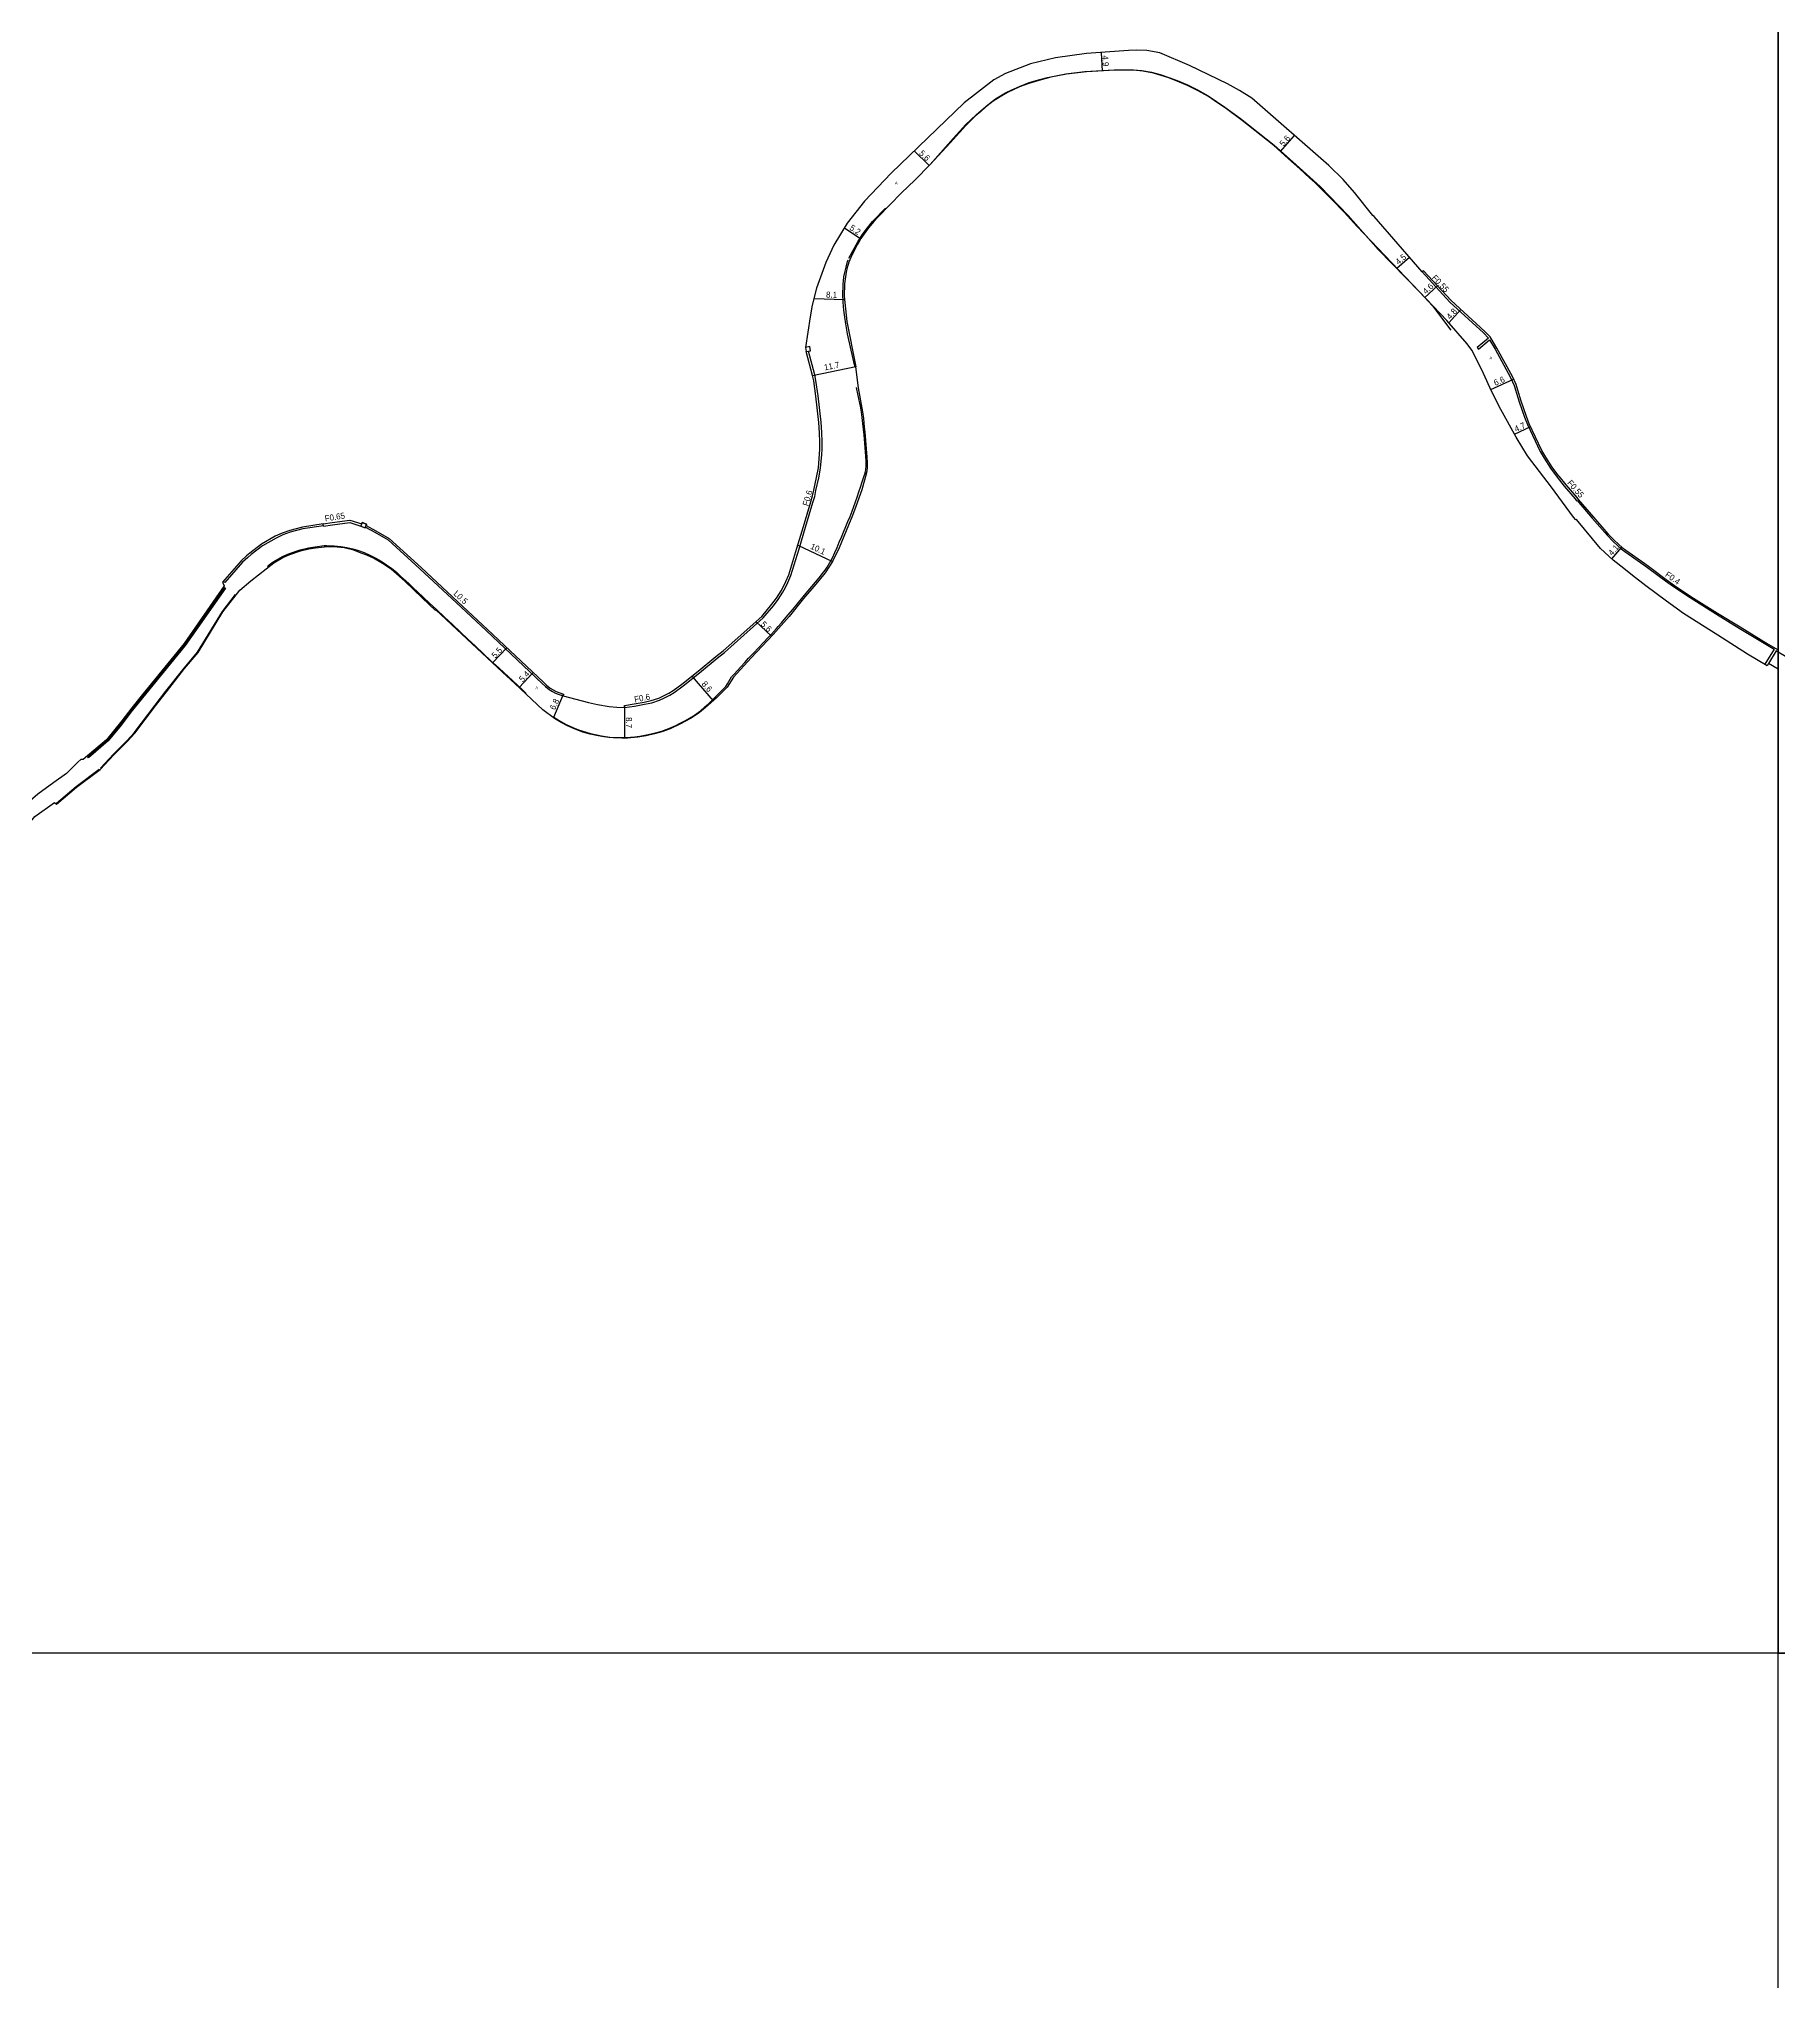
# Model space of a CAD drawing. Header units: metres. Extents: x -28000 to -24000, y -108000 to -105000.
# Drawn here: x -25260 to -24800, y -106887 to -106373 of the extents above; entities that cross this region are included whole.
import ezdxf

# ---------------------------------------------------------------- set-up
doc = ezdxf.new("R2010")
doc.units = ezdxf.units.M
doc.header["$LTSCALE"] = 2.5
for name, color, linetype in [('側溝・桝', 7, 'Continuous'), ('図郭', 7, 'Continuous'), ('幅員', 7, 'Continuous'), ('歩道・分離帯・安全施設', 7, 'Continuous'), ('舗装', 7, 'Continuous'), ('道路', 7, 'Continuous')]:
    doc.layers.add(name, color=color, linetype=linetype)
doc.styles.get("Standard").update_dxf_attribs({"font": ''})
doc.styles.add('YOKO_DECO', font='')
doc.styles.get('Standard').set_extended_font_data('@MS PGothic')
doc.styles.get('YOKO_DECO').set_extended_font_data('MS PGothic')

msp = doc.modelspace()

# ---------------------------------------------------------------- linework, layer by layer
at = {"layer": '側溝・桝'}
for points in [[(-24894.05, -106434.92), (-24886.8, -106442.89), (-24877.89, -106451.03), (-24876.55, -106452.46), (-24879.52, -106454.91), (-24879.2, -106455.3), (-24876.28, -106452.89), (-24874.84, -106455.36), (-24870.71, -106462.83), (-24869.78, -106464.91), (-24868.8, -106468.12), (-24868.42, -106469.28), (-24867.04, -106473.33), (-24866.27, -106475.25), (-24862.91, -106482.34), (-24861.85, -106484.15), (-24860.19, -106486.8), (-24858.42, -106489.18), (-24856.57, -106491.53), (-24853.66, -106494.92), (-24853.26, -106495.43), (-24853.14, -106495.34), (-24849.14, -106499.97), (-24845.8, -106503.79), (-24845.18, -106504.51), (-24843.67, -106506.05), (-24842.36, -106507.29), (-24841.46, -106508.07), (-24840.53, -106508.8), (-24836.36, -106511.7), (-24835.47, -106512.34), (-24834.15, -106513.27), (-24829.81, -106516.55), (-24827.65, -106518.1), (-24823.28, -106521), (-24816.28, -106525.41), (-24810.27, -106529.09), (-24802.81, -106533.6), (-24801.08, -106534.61), (-24803.53, -106538.61)], [(-25104.92, -106550.05), (-25102.27, -106549.68), (-25099.61, -106549.18), (-25097.73, -106548.77), (-25095.67, -106548.09), (-25094.39, -106547.47), (-25092.91, -106546.8), (-25091.76, -106546.05), (-25089.46, -106544.35), (-25085.11, -106540.87), (-25080.39, -106537.01), (-25078.49, -106535.5), (-25068.24, -106526.37), (-25065.54, -106523.13), (-25064.27, -106521.48), (-25063.04, -106519.55), (-25062.34, -106518.29), (-25061.72, -106517), (-25060.97, -106515.14), (-25058.78, -106508.1), (-25057.07, -106502.37), (-25055.11, -106495.87), (-25054.65, -106494.27), (-25054.31, -106492.68), (-25053.58, -106489.33), (-25053.12, -106486.75), (-25052.79, -106483.17), (-25052.69, -106481.77), (-25052.69, -106479.86), (-25052.8, -106477.38), (-25052.95, -106474.65), (-25053.76, -106467.65), (-25054.34, -106463.61), (-25054.63, -106462.13), (-25056.3, -106455.85)], [(-25184.44, -106502.16), (-25182.07, -106501.79), (-25177.54, -106501.18), (-25174.59, -106502.14)], [(-25173.4, -106502.41), (-25170.88, -106503.72), (-25167.43, -106505.73), (-25158.98, -106513.39), (-25149.33, -106522.42), (-25141.47, -106529.73), (-25126.69, -106543.69), (-25125.81, -106544.53), (-25124.82, -106545.28), (-25123.99, -106545.8), (-25123.19, -106546.23), (-25122.43, -106546.52), (-25121.15, -106546.93)], [(-25199.02, -106512.85), (-25199.2, -106512.61), (-25197.82, -106511.51), (-25195.33, -106510.17), (-25193.47, -106509.32), (-25190.66, -106508.36), (-25188.46, -106507.81), (-25186.67, -106507.55), (-25184.28, -106507.25), (-25184.24, -106507.55)], [(-24800, -106535.41), (-24800.53, -106535.1), (-24802.52, -106538.4)], [(-24752.8, -106553.66), (-24752.89, -106554.19), (-24766.95, -106551.6), (-24769.6, -106551.03), (-24770.9, -106550.7), (-24773.85, -106549.82), (-24774.97, -106549.46), (-24776.81, -106548.8), (-24778.04, -106548.29), (-24779.46, -106547.57), (-24782.18, -106546.02), (-24786.67, -106543.33), (-24794.64, -106538.56), (-24800, -106535.41)]]:
    msp.add_lwpolyline(points, dxfattribs=at)
for points in [[(-25057.07, -106454.87), (-25056.88, -106455.97), (-25055.78, -106455.74), (-25055.97, -106454.64)], [(-25174.59, -106502.14), (-25173.45, -106502.55), (-25173.09, -106501.57), (-25174.23, -106501.15)]]:
    msp.add_lwpolyline(points, close=True, dxfattribs=at)
at = {"layer": '側溝・桝', "flags": 128}
for points in [[(-25184.46, -106502), (-25189.92, -106502.84), (-25191.58, -106503.28), (-25193.25, -106503.73), (-25195.24, -106504.4), (-25197.02, -106505.25), (-25200.59, -106507.29), (-25203.6, -106509.64), (-25204.48, -106510.38), (-25205.92, -106511.6), (-25210.59, -106517.04), (-25210.97, -106516.71)], [(-25184.44, -106502.16), (-25184.54, -106501.51)], [(-25210.63, -106518.32), (-25221.25, -106533.45), (-25235.63, -106551.1), (-25238.18, -106554.49), (-25241.57, -106558.67), (-25246.79, -106563.11)], [(-25210.38, -106518.49), (-25221.01, -106533.63), (-25235.39, -106551.29), (-25237.94, -106554.68), (-25241.36, -106558.88), (-25246.59, -106563.34)], [(-25210.63, -106518.32), (-25210.38, -106518.49)], [(-25246.59, -106563.34), (-25246.79, -106563.11)]]:
    msp.add_lwpolyline(points, dxfattribs=at)
at = {"layer": '図郭'}
for points in [[(-25600, -106200), (-24800, -106200), (-24800, -106800), (-25600, -106800)], [(-24800, -106200), (-24000, -106200), (-24000, -106800), (-24800, -106800)], [(-24800, -106800), (-24000, -106800), (-24000, -107400), (-24800, -107400)]]:
    msp.add_lwpolyline(points, close=True, dxfattribs=at)
at = {"layer": '幅員'}
for points in [[(-24978.94, -106376.91), (-24978.67, -106381.83)], [(-24931.54, -106403.13), (-24927.82, -106398.88)], [(-25028.35, -106402.92), (-25024.37, -106406.81)], [(-25046.81, -106423.31), (-25042.48, -106426.2)], [(-24900.82, -106433.91), (-24897.46, -106430.99)], [(-24893.43, -106441.67), (-24890.07, -106438.56)], [(-25054.84, -106441.95), (-25046.78, -106442.22)], [(-24887.07, -106448.38), (-24883.85, -106444.85)], [(-25055.2, -106462.26), (-25043.78, -106459.95)], [(-24875.98, -106465.97), (-24869.92, -106463.26)], [(-24869.67, -106477.83), (-24865.4, -106475.81)], [(-25059.1, -106507.13), (-25049.96, -106511.47)], [(-24843.98, -106510.78), (-24841.31, -106507.68)], [(-25070.17, -106527.32), (-25066.06, -106531.18)], [(-25139.8, -106538.28), (-25136, -106534.26)], [(-25132.79, -106544.76), (-25129.06, -106540.81)], [(-25087.13, -106541.74), (-25081.51, -106548.26)], [(-25123.59, -106552.62), (-25121.01, -106546.48)], [(-25104.94, -106549.48), (-25104.91, -106558.16)]]:
    msp.add_lwpolyline(points, dxfattribs=at)
at = {"layer": '歩道・分離帯・安全施設'}
for points in [[(-25024.14, -106406.54), (-25018.06, -106399.69), (-25016.29, -106397.69), (-25014.79, -106396.09), (-25013.34, -106394.61), (-25011.98, -106393.39), (-25009.44, -106391.17), (-25008.03, -106390.07), (-25006.85, -106389.22), (-25004.21, -106387.61), (-25002.58, -106386.81), (-25000.55, -106385.88), (-24997.93, -106384.89), (-24995.12, -106384.07), (-24993.09, -106383.52), (-24988.26, -106382.58), (-24983.23, -106381.98), (-24975.52, -106381.55), (-24970.43, -106381.5), (-24968.15, -106381.71), (-24965.63, -106382.16), (-24963.35, -106382.75), (-24961.06, -106383.52), (-24958.88, -106384.32), (-24956.11, -106385.48), (-24953.5, -106386.78), (-24950.69, -106388.36), (-24946.22, -106391.36), (-24942.09, -106394.4), (-24933.2, -106401.46), (-24927.43, -106406.58), (-24921.07, -106412.38), (-24913.65, -106419.97), (-24905.73, -106429.04), (-24894.75, -106440.26), (-24891.37, -106443.92), (-24886.49, -106450.33)], [(-25045.6, -106431.27), (-25043.29, -106426.97), (-25042.11, -106425.1), (-25040.74, -106423.25), (-25039.37, -106421.57), (-25035.94, -106418.1)], [(-25044.05, -106459.87), (-25045, -106455.64), (-25045.99, -106451.29), (-25046.45, -106448.67), (-25046.73, -106446.84), (-25046.92, -106445.01), (-25047.11, -106442.95), (-25047.21, -106440.7), (-25047.16, -106438.66), (-25047.13, -106438.06), (-25047.08, -106437.35), (-25046.92, -106436.18), (-25046.7, -106435.06), (-25046.35, -106433.69), (-25045.94, -106432.2), (-25045.81, -106431.7)], [(-25123.59, -106552.62), (-25122.19, -106553.52), (-25120.37, -106554.54), (-25118.6, -106555.35), (-25117.1, -106555.95), (-25113.87, -106556.92), (-25111.02, -106557.52), (-25108.83, -106557.84), (-25106.43, -106557.97), (-25104.51, -106558), (-25103.33, -106557.91), (-25102.88, -106557.85), (-25100.85, -106557.59), (-25099.13, -106557.31), (-25097.06, -106556.85), (-25095.04, -106556.28), (-25093.87, -106555.84), (-25092.61, -106555.34), (-25091.39, -106554.79), (-25090.18, -106554.2), (-25088.94, -106553.54), (-25087.74, -106552.88), (-25086.72, -106552.26), (-25086.39, -106552.05), (-25084.83, -106550.9), (-25083.65, -106549.86), (-25082.76, -106549.07), (-25081.26, -106547.59), (-25079.47, -106545.85), (-25078.14, -106544.52), (-25077.71, -106543.79), (-25076.65, -106541.98), (-25075.94, -106541.27), (-25074.15, -106539.27), (-25073.09, -106538.11), (-25072.12, -106537.04), (-25070.81, -106535.64), (-25069.5, -106534.27), (-25068.18, -106532.87), (-25066.91, -106531.51), (-25066.08, -106530.64), (-25064.73, -106529.13), (-25064.31, -106528.64), (-25063.42, -106527.63), (-25062.19, -106526.2), (-25060.02, -106523.6), (-25058.9, -106522.25), (-25057.36, -106520.38), (-25056.37, -106519.24), (-25055.4, -106518.07), (-25054.47, -106516.95), (-25053.47, -106515.77), (-25052.6, -106514.67), (-25051.91, -106513.75), (-25051.34, -106512.91), (-25050.61, -106511.75), (-25049.99, -106510.52), (-25049.33, -106509.12), (-25048.74, -106507.75), (-25048.17, -106506.38), (-25047.58, -106505.01), (-25047.02, -106503.7), (-25046.41, -106502.24), (-25045.86, -106500.9), (-25045.32, -106499.58), (-25044.74, -106498.19), (-25044.29, -106496.89), (-25043.85, -106495.69), (-25043.42, -106494.41), (-25042.96, -106493.06), (-25042.53, -106491.79), (-25042.07, -106490.38), (-25041.64, -106489.09), (-25041.35, -106488.11), (-25041.32, -106487.94), (-25041.18, -106487.21), (-25041.09, -106486.13), (-25041.03, -106485.05), (-25041.12, -106483.66), (-25041.3, -106481.32), (-25041.61, -106477.95), (-25041.74, -106476.47), (-25041.95, -106474.96), (-25042.11, -106473.43), (-25042.29, -106472.02), (-25042.59, -106470.41), (-25043.14, -106467.61), (-25043.58, -106465.47)], [(-25184.28, -106507.27), (-25183.67, -106507.24), (-25181.68, -106507.3), (-25179.94, -106507.45), (-25178.36, -106507.75), (-25176.71, -106508.12), (-25175.24, -106508.56), (-25173.76, -106509.12), (-25172.22, -106509.8), (-25170.69, -106510.55), (-25169.24, -106511.38), (-25167.82, -106512.3), (-25166.48, -106513.26), (-25165.2, -106514.31), (-25164.01, -106515.38), (-25162.83, -106516.45), (-25161.79, -106517.46), (-25160.74, -106518.43), (-25159.63, -106519.48), (-25156.47, -106522.5), (-25154.66, -106524.18), (-25152.46, -106526.21), (-25150.42, -106528.13), (-25148.39, -106530.06), (-25146.33, -106531.95), (-25144.29, -106533.86), (-25142.24, -106535.77), (-25140.22, -106537.71), (-25138.14, -106539.58), (-25136.7, -106540.91), (-25134.53, -106542.91), (-25131.82, -106545.43), (-25130.89, -106546.3)]]:
    msp.add_lwpolyline(points, dxfattribs=at)
at = {"layer": '歩道・分離帯・安全施設', "flags": 128}
for points in [[(-25203.69, -106516.55), (-25197.65, -106511.77), (-25195.19, -106510.44), (-25193.36, -106509.6), (-25190.57, -106508.65), (-25188.4, -106508.1), (-25186.63, -106507.84), (-25184.24, -106507.55)], [(-25243.4, -106566.04), (-25240.02, -106562.41), (-25236.5, -106558.89), (-25234.54, -106556.71), (-25229.02, -106549.44), (-25226.15, -106545.76), (-25221.35, -106539.63), (-25217.82, -106535.43), (-25211.22, -106524.67), (-25207.75, -106520.14)], [(-25255.09, -106575.31), (-25249.89, -106570.92), (-25243.77, -106566.38)]]:
    msp.add_lwpolyline(points, dxfattribs=at)
at = {"layer": '道路'}
for points in [[(-24857.98, -106488.86), (-24859.74, -106486.49), (-24861.38, -106483.87), (-24862.43, -106482.09), (-24865.77, -106475.03), (-24866.53, -106473.14), (-24867.91, -106469.1), (-24868.28, -106467.95), (-24869.27, -106464.72), (-24870.22, -106462.59), (-24874.37, -106455.1), (-24875.84, -106452.56), (-24876.15, -106452.09), (-24877.51, -106450.64), (-24886.42, -106442.51), (-24893.71, -106434.62), (-24894.05, -106434.92), (-24906.77, -106420.27), (-24907.15, -106420.03), (-24911.96, -106413.93), (-24914.97, -106410.51), (-24918.73, -106406.84), (-24939.13, -106388.98), (-24942.38, -106386.99), (-24945.53, -106385.17), (-24955.62, -106380.4), (-24963.43, -106377.05), (-24966.88, -106376.43), (-24969.51, -106376.31), (-24971.75, -106376.36), (-24982.79, -106377.21), (-24990.97, -106378.36), (-24997.59, -106379.93), (-25004.21, -106382.47), (-25007.27, -106384.13), (-25015.19, -106390.24), (-25034.46, -106408.81), (-25041.5, -106416.23), (-25046.06, -106422.06), (-25049.59, -106427.88), (-25051.75, -106432.42), (-25054.15, -106439.18), (-25055.28, -106443.71), (-25055.87, -106446.83), (-25057.07, -106454.87), (-25056.88, -106455.97)], [(-24853.3, -106500.34), (-24853.45, -106500.47), (-24854.05, -106499.75), (-24859.88, -106491.82), (-24866.25, -106483.54), (-24869.23, -106478.62), (-24873.33, -106471.25), (-24875.77, -106466.41), (-24877.9, -106461.79), (-24879.66, -106458.12), (-24880.97, -106455.61), (-24882.16, -106453.91), (-24887.59, -106447.8), (-24911.25, -106422.95), (-24914.7, -106419.11), (-24917.94, -106415.75), (-24922.47, -106411.31), (-24923.86, -106410.02), (-24926.39, -106407.71), (-24929.41, -106405.01), (-24933.34, -106401.54), (-24936.69, -106398.83), (-24941.68, -106394.89), (-24945.83, -106391.81), (-24948.17, -106390.2), (-24950.59, -106388.58), (-24953.3, -106387.05), (-24956.13, -106385.64), (-24958.2, -106384.76), (-24961.04, -106383.65), (-24963.07, -106382.97), (-24965.13, -106382.41), (-24967.88, -106381.89), (-24970.43, -106381.64), (-24974.28, -106381.64), (-24976.8, -106381.73), (-24982.84, -106382.06), (-24988.14, -106382.7), (-24992.24, -106383.48), (-24995.41, -106384.29), (-24998.04, -106385.1), (-25000.54, -106386.03), (-25003.65, -106387.49), (-25005.23, -106388.39), (-25007.45, -106389.79), (-25009.47, -106391.38), (-25010.77, -106392.49), (-25012.2, -106393.73), (-25013.05, -106394.53), (-25014.75, -106396.26), (-25018.85, -106400.77), (-25024.14, -106406.57), (-25028.16, -106410.69), (-25031.7, -106414.05), (-25037.89, -106420.33), (-25039.04, -106421.6), (-25040.45, -106423.31), (-25041.6, -106424.88), (-25042.42, -106426.11), (-25042.98, -106427.02), (-25043.32, -106427.59), (-25044.34, -106429.48), (-25045.12, -106431.12), (-25045.63, -106432.32), (-25045.84, -106432.97), (-25046.06, -106433.77), (-25046.32, -106434.95), (-25046.82, -106438.08)], [(-25046.82, -106438.08), (-25046.88, -106441.3), (-25046.18, -106448.05), (-25043.77, -106459.98)], [(-25104.94, -106549.48), (-25102.33, -106549.1), (-25099.72, -106548.61), (-25097.88, -106548.21), (-25095.89, -106547.55), (-25094.63, -106546.94), (-25093.19, -106546.29), (-25092.09, -106545.58), (-25089.81, -106543.89), (-25085.47, -106540.42), (-25080.75, -106536.56), (-25078.87, -106535.06), (-25068.65, -106525.97), (-25065.99, -106522.77), (-25064.74, -106521.14), (-25063.54, -106519.25), (-25062.86, -106518.02), (-25062.25, -106516.77), (-25061.51, -106514.95), (-25059.34, -106507.93), (-25057.63, -106502.2), (-25055.66, -106495.71), (-25055.21, -106494.13), (-25054.88, -106492.56), (-25054.15, -106489.22), (-25053.69, -106486.67), (-25053.36, -106483.12), (-25053.27, -106481.75), (-25053.27, -106479.88), (-25053.37, -106477.41), (-25053.53, -106474.7), (-25054.34, -106467.72), (-25054.91, -106463.71), (-25055.2, -106462.26), (-25056.88, -106455.97)], [(-25040.93, -106487.99), (-25040.81, -106487.45), (-25040.73, -106486.58), (-25040.73, -106485.36), (-25040.81, -106483.84), (-25041.33, -106477.26), (-25041.46, -106475.92), (-25041.7, -106473.7), (-25041.94, -106471.94), (-25043.04, -106465.55), (-25043.77, -106459.98)], [(-25040.93, -106487.99), (-25042.17, -106492.52), (-25043.74, -106496.89), (-25044.7, -106499.33), (-25045.73, -106501.84), (-25048.22, -106507.82), (-25049.97, -106511.5), (-25051.87, -106514.47), (-25054.35, -106517.44), (-25057.6, -106521.2), (-25061.43, -106526), (-25065.65, -106530.74), (-25071.43, -106536.89), (-25076.08, -106542.01), (-25077.78, -106544.65), (-25080.61, -106547.48), (-25083.53, -106550)], [(-24857.98, -106488.86), (-24856.15, -106491.18), (-24853.24, -106494.57), (-24852.84, -106495.08), (-24848.84, -106499.71), (-24845.51, -106503.53), (-24844.89, -106504.25), (-24843.4, -106505.77), (-24842.1, -106507), (-24841.21, -106507.76), (-24840.29, -106508.48), (-24836.13, -106511.38), (-24835.24, -106512.02), (-24833.92, -106512.96), (-24829.58, -106516.24), (-24827.43, -106517.78), (-24823.07, -106520.67), (-24816.07, -106525.07), (-24810.07, -106528.75), (-24802.61, -106533.27), (-24800, -106534.79)], [(-25184.54, -106501.51), (-25182.16, -106501.14), (-25177.48, -106500.5), (-25174.36, -106501.52), (-25174.23, -106501.15), (-25173.09, -106501.57), (-25173.24, -106501.96), (-25170.66, -106503.31), (-25167.15, -106505.35), (-25158.67, -106513.04), (-25149.01, -106522.08), (-25141.15, -106529.39), (-25126.37, -106543.35), (-25125.51, -106544.17), (-25124.55, -106544.9), (-25123.75, -106545.4), (-25122.99, -106545.81), (-25122.28, -106546.08), (-25121.01, -106546.48)], [(-24800, -106539.92), (-24802.52, -106538.4), (-24802.87, -106539.01), (-24808.1, -106535.91), (-24815.95, -106530.92), (-24824.98, -106525.23), (-24829.53, -106521.96), (-24835, -106517.89), (-24838.48, -106515.19), (-24840.83, -106513.29), (-24843.6, -106511.14), (-24846.92, -106508.03), (-24853.3, -106500.34)], [(-25154.75, -106524.27), (-25154.89, -106524.41), (-25158.37, -106521.07), (-25163.02, -106516.64), (-25166.61, -106513.51), (-25168.89, -106511.99), (-25171.28, -106510.6), (-25172.99, -106509.82), (-25174.51, -106509.21), (-25176.43, -106508.46), (-25179.04, -106507.86), (-25181.72, -106507.55), (-25184.24, -106507.55)], [(-25083.53, -106550), (-25085.11, -106551.33), (-25086.26, -106552.16), (-25087.46, -106552.94), (-25090.08, -106554.33), (-25092.86, -106555.64), (-25095.08, -106556.47), (-25096.96, -106557.02), (-25099.19, -106557.52), (-25101.37, -106557.89), (-25104.1, -106558.16), (-25105.64, -106558.16), (-25107.81, -106558.1), (-25109.05, -106558), (-25110.39, -106557.83), (-25111.85, -106557.56), (-25114, -106557.08), (-25115.94, -106556.54), (-25117.99, -106555.77), (-25119.96, -106554.93), (-25121.66, -106554.05), (-25123.47, -106552.95), (-25126.54, -106550.65), (-25133.89, -106543.72), (-25137.17, -106540.73), (-25150.63, -106528.15), (-25154.75, -106524.27)], [(-25121.01, -106546.48), (-25121.16, -106546.94), (-25114.45, -106548.71), (-25112.08, -106549.25), (-25108.99, -106549.82), (-25106.96, -106549.98), (-25104.92, -106550.05), (-25104.94, -106549.48)]]:
    msp.add_lwpolyline(points, dxfattribs=at)
at = {"layer": '道路', "flags": 128}
for points in [[(-25184.54, -106501.51), (-25190.02, -106502.35), (-25191.71, -106502.8), (-25193.4, -106503.25), (-25195.43, -106503.94), (-25197.25, -106504.8), (-25200.87, -106506.87), (-25203.92, -106509.26), (-25204.8, -106510), (-25206.28, -106511.25), (-25211.18, -106516.96), (-25210.76, -106517.86), (-25221.35, -106533.15), (-25224.87, -106537.46), (-25232.31, -106546.63), (-25235.13, -106550.15), (-25237.75, -106553.55), (-25241.8, -106558.57), (-25247.99, -106563.82), (-25248.62, -106563.82)], [(-25203.69, -106516.55), (-25197.65, -106511.77), (-25195.19, -106510.44), (-25193.36, -106509.6), (-25190.57, -106508.65), (-25188.4, -106508.1), (-25186.63, -106507.84), (-25184.24, -106507.55)], [(-25264.43, -106583.27), (-25263.34, -106581.98), (-25260.79, -106578.82), (-25255.55, -106575.18), (-25255.09, -106575.57), (-25249.77, -106571.08), (-25243.49, -106566.42), (-25239.88, -106562.55), (-25236.36, -106559.03), (-25234.39, -106556.83), (-25228.86, -106549.56), (-25225.99, -106545.89), (-25221.19, -106539.76), (-25217.65, -106535.54), (-25211.05, -106524.79), (-25206.61, -106518.99), (-25203.69, -106516.55)], [(-25248.62, -106563.82), (-25249.38, -106564.46), (-25252.42, -106567.46), (-25255.72, -106569.88), (-25260.03, -106572.93), (-25263.95, -106576.35), (-25268.9, -106579.61)]]:
    msp.add_lwpolyline(points, dxfattribs=at)

# ---------------------------------------------------------------- texts
at = {"layer": '側溝・桝'}
for s, rotation, p in [('F0.55', 313, (-24891.66, -106436.59)), ('F0.55', 311, (-24855.86, -106490.76)), ('F0.6', 74, (-25056.36, -106496.92)), ('F0.65', 9, (-25184.01, -106500.9)), ('F0.4', 325, (-24830.04, -106515.28)), ('L0.5', 317, (-25150.25, -106520.11)), ('F0.6', 11, (-25102.18, -106548.71))]:
    msp.add_text(s, height=1.6, rotation=rotation, dxfattribs=at).set_placement(p)
at = {"layer": '幅員'}
for s, rotation, p in [('4.9', 273, (-24978.66, -106377.74)), ('5.6', 49, (-24930.74, -106401.9)), ('5.6', 316, (-25027.2, -106403.73)), ('5.2', 326, (-25045.6, -106423.64)), ('4.5', 41, (-24900.33, -106433.14)), ('8.1', 358, (-25051.67, -106441.7)), ('4.6', 43, (-24893.06, -106440.94)), ('4.8', 48, (-24886.67, -106447.61)), ('11.7', 11, (-25052.01, -106460.98)), ('6.6', 24, (-24874.73, -106465.08)), ('4.7', 25, (-24869.27, -106477.27)), ('10.1', 335, (-25055.95, -106508.02)), ('4.1', 49, (-24843.88, -106510.03)), ('5.6', 317, (-25069.04, -106528.26)), ('5.5', 47, (-25139.06, -106537.15)), ('5.4', 47, (-25131.83, -106543.45)), ('8.6', 311, (-25084.66, -106543.91)), ('6.8', 65, (-25123.33, -106550.83)), ('8.7', 270, (-25104.55, -106552.6))]:
    msp.add_text(s, height=1.6, rotation=rotation, dxfattribs=at).set_placement(p)
at = {"layer": '舗装', "style": 'YOKO_DECO'}
for p in [(-25033.43, -106411.8, 172.98), (-24876.3, -106458.03, 169.12), (-25128.46, -106545.24, 181.5)]:
    msp.add_text('A', height=0.75, dxfattribs=at).set_placement(p)

doc.saveas('drawing.dxf')
